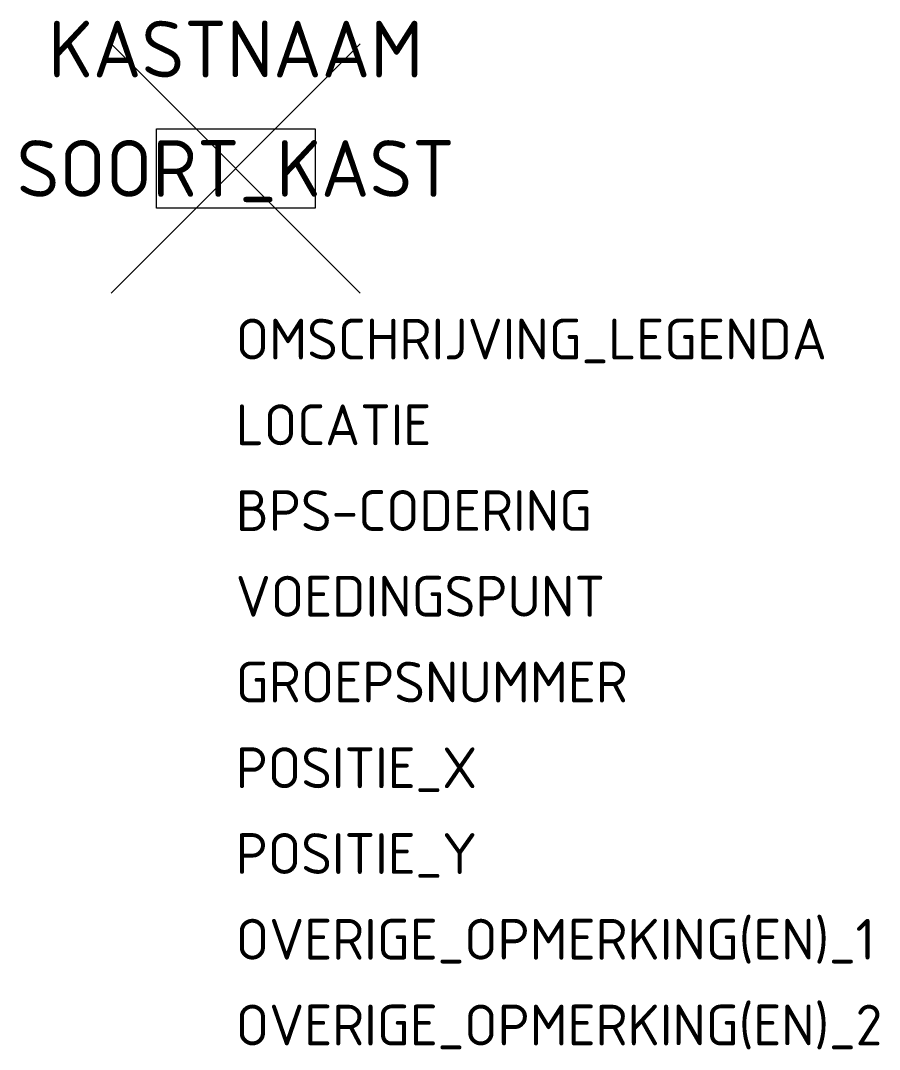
# Model space of a CAD drawing. Extents: x -9.5 to 28.4, y -38.9 to 6.5.
import ezdxf
from ezdxf.enums import TextEntityAlignment as Align

# ---------------------------------------------------------------- set-up
doc = ezdxf.new("R2010")
doc.units = 0
doc.styles.add('NLCS-ISO', font='NLCS-ISO.ttf')

msp = doc.modelspace()

# ---------------------------------------------------------------- linework, layer by layer
for points in [[(5.5, 5.5), (-5.5, -5.5)], [(-5.5, 5.5), (5.5, -5.5)]]:
    msp.add_lwpolyline(points)
at = {"flags": 128}
msp.add_lwpolyline([(-3.5, 1.75), (3.5, 1.75), (3.5, -1.75), (-3.5, -1.75), (-3.5, 1.75)], dxfattribs=at)

# ---------------------------------------------------------------- texts
at = {"style": 'NLCS-ISO'}
for tag, text, p in [('KASTNAAM', '', (0, 5.269)), ('SOORT_KAST', 'DVK', (0, 0))]:
    msp.add_attdef(tag, text=text, height=2.5, dxfattribs=at).set_placement(p, align=Align.MIDDLE_CENTER)
at = {"style": 'NLCS-ISO', "flags": 1}
for tag, p, s in [('OMSCHRIJVING_LEGENDA', (0, -8.431), 'doorverbindingskast'), ('LOCATIE', (0, -12.215), ''), ('BPS-CODERING', (0, -16), ''), ('VOEDINGSPUNT', (0, -19.784), ''), ('GROEPSNUMMER', (0, -23.569), ''), ('POSITIE_X', (0, -27.353), ''), ('POSITIE_Y', (0, -31.138), ''), ('OVERIGE_OPMERKING(EN)_1', (0, -34.922), ''), ('OVERIGE_OPMERKING(EN)_2', (0, -38.707), '')]:
    msp.add_attdef(tag, p, s, height=1.8, dxfattribs=at)

doc.saveas('drawing.dxf')
